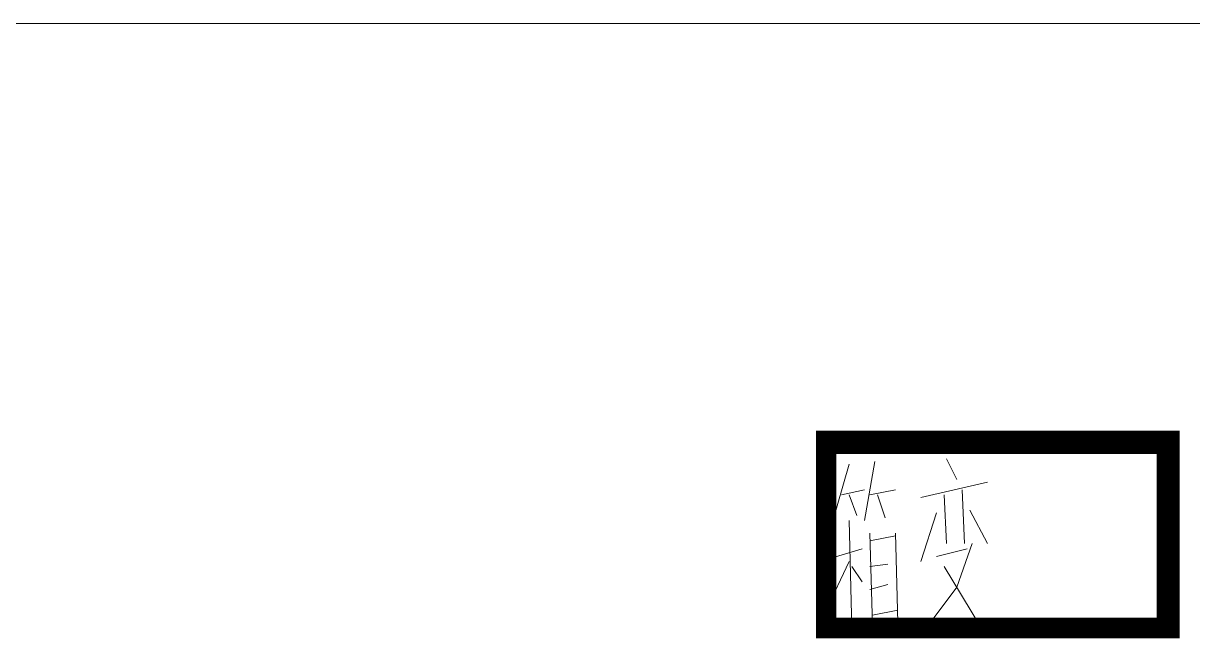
# Model space of a CAD drawing. Header units: millimetres. Extents: x 2315 to 4619, y 1334 to 1897.
# Drawn here: x 3661.86 to 3689.74, y 1515.52 to 1530.21 of the extents above; entities that cross this region are included whole.
import ezdxf

# ---------------------------------------------------------------- set-up
doc = ezdxf.new("R2010")
doc.units = ezdxf.units.MM
doc.layers.add('PDF_转运站初步方案', color=7, linetype='Continuous', true_color=0x00b85c)

msp = doc.modelspace()

# ---------------------------------------------------------------- linework, layer by layer
at = {"layer": 'PDF_转运站初步方案', "color": 142, "lineweight": 5, "true_color": 0x00a5dd}
for points in [[(3419.942, 1530.213), (4209.904, 1530.213)], [(3681.552, 1519.707), (3681.125, 1518.241)], [(3682.163, 1519.768), (3681.919, 1518.363)], [(3683.873, 1519.829), (3684.118, 1519.341)], [(3681.369, 1518.974), (3681.919, 1519.096)], [(3682.041, 1518.974), (3682.652, 1519.096)], [(3683.262, 1518.913), (3684.85, 1519.28)], [(3684.24, 1519.096), (3684.301, 1517.814)], [(3681.552, 1518.974), (3681.735, 1518.485)], [(3682.224, 1518.974), (3682.407, 1518.424)], [(3683.812, 1518.974), (3683.873, 1517.814)], [(3683.629, 1518.547), (3683.262, 1517.386)], [(3684.423, 1518.608), (3684.85, 1517.814)], [(3681.613, 1515.798), (3681.552, 1518.363)], [(3682.041, 1518.058), (3682.102, 1515.859)], [(3682.041, 1517.875), (3682.652, 1517.997)], [(3682.652, 1518.058), (3682.713, 1515.92)], [(3681.063, 1517.447), (3681.858, 1517.691)], [(3684.484, 1517.814), (3684.118, 1516.775), (3683.385, 1515.798)], [(3683.629, 1517.508), (3684.362, 1517.691)], [(3681.552, 1517.386), (3681.002, 1516.225)], [(3681.613, 1517.264), (3681.858, 1516.897)], [(3682.041, 1517.264), (3682.468, 1517.325)], [(3683.812, 1517.264), (3684.667, 1515.859), (3685.034, 1515.859)], [(3682.041, 1516.714), (3682.468, 1516.836)], [(3682.102, 1516.103), (3682.713, 1516.225)]]:
    msp.add_lwpolyline(points, dxfattribs=at)
at = {"layer": 'PDF_转运站初步方案', "color": 142, "lineweight": 0, "true_color": 0x00a5dd}
msp.add_lwpolyline([(3681.002, 1520.226, 0.55, 0.55, 0), (3689.157, 1520.226, 0.55, 0.55, 0), (3689.157, 1515.798, 0.489, 0.489, 0), (3681.002, 1515.798, 0.489, 0.489, 0)], format="xyseb", close=True, dxfattribs=at)

doc.saveas('drawing.dxf')
